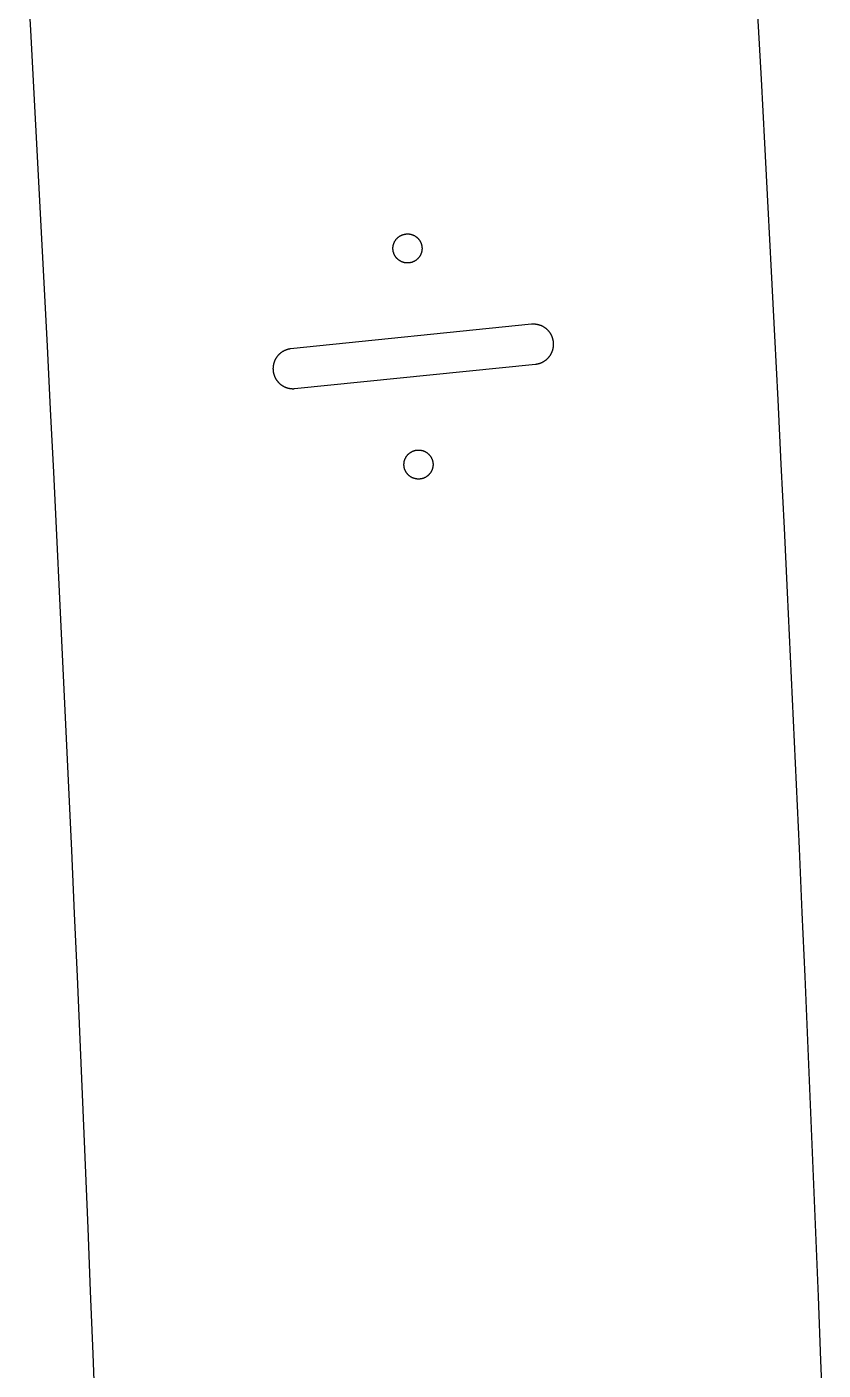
# Model space of a CAD drawing. Extents: x 20 to 1200, y -2407 to -64.
# Drawn here: x 962.8 to 1181.8, y -1259.4 to -889.7 of the extents above; entities that cross this region are included whole.
import ezdxf

# ---------------------------------------------------------------- set-up
doc = ezdxf.new("R2010")
doc.units = 0
doc.layers.add('DEFAULT', color=18, linetype='CONTINUOUS')

msp = doc.modelspace()

# ---------------------------------------------------------------- linework, layer by layer
at = {"layer": 'DEFAULT', "color": 18}
for p, q in [((1101.6157, -971.54), (1035.2925, -978.3)), ((1036.4076, -989.24), (1102.7308, -982.49))]:
    msp.add_line(p, q, dxfattribs=at)
for points in [[(962.774, -873.182, 0), (963.731, -890.58, 0), (964.676, -907.973, 0), (965.608, -925.363, 0), (966.527, -942.748, 0), (967.434, -960.129, 0), (968.328, -977.506, 0), (969.209, -994.879, 0), (970.077, -1012.25, 0), (970.933, -1029.61, 0), (971.777, -1046.97, 0), (972.607, -1064.33, 0), (973.425, -1081.68, 0), (974.231, -1099.03, 0), (975.023, -1116.37, 0), (975.804, -1133.71, 0), (976.571, -1151.05, 0), (977.326, -1168.38, 0), (978.069, -1185.7, 0), (978.799, -1203.03, 0), (979.516, -1220.34, 0), (980.221, -1237.66, 0), (980.913, -1254.97, 0), (981.593, -1272.27, 0)], [(1163.8, -886.332, 0), (1164.75, -904.014, 0), (1165.69, -921.692, 0), (1166.62, -939.365, 0), (1167.54, -957.034, 0), (1168.44, -974.699, 0), (1169.33, -992.36, 0), (1170.21, -1010.02, 0), (1171.08, -1027.67, 0), (1171.93, -1045.32, 0), (1172.77, -1062.96, 0), (1173.59, -1080.6, 0), (1174.4, -1098.23, 0), (1175.2, -1115.87, 0), (1175.99, -1133.49, 0), (1176.77, -1151.11, 0), (1177.53, -1168.73, 0), (1178.27, -1186.34, 0), (1179.01, -1203.95, 0), (1179.73, -1221.56, 0), (1180.44, -1239.16, 0), (1181.14, -1256.75, 0), (1181.82, -1274.34, 0)], [(1063.48, -950.65, 0), (1063.48, -950.571, 0), (1063.48, -950.491, 0), (1063.49, -950.411, 0), (1063.49, -950.33, 0), (1063.5, -950.249, 0), (1063.51, -950.167, 0), (1063.52, -950.085, 0), (1063.53, -950.002, 0), (1063.55, -949.92, 0), (1063.57, -949.837, 0), (1063.58, -949.754, 0), (1063.6, -949.67, 0), (1063.63, -949.587, 0), (1063.65, -949.504, 0), (1063.68, -949.421, 0), (1063.7, -949.338, 0), (1063.73, -949.255, 0), (1063.76, -949.172, 0), (1063.8, -949.09, 0), (1063.83, -949.009, 0), (1063.87, -948.927, 0), (1063.91, -948.847, 0), (1063.95, -948.767, 0), (1064, -948.687, 0), (1064.04, -948.609, 0), (1064.09, -948.531, 0), (1064.14, -948.454, 0), (1064.19, -948.378, 0), (1064.24, -948.303, 0), (1064.3, -948.229, 0), (1064.35, -948.157, 0), (1064.41, -948.085, 0), (1064.47, -948.015, 0), (1064.53, -947.947, 0), (1064.6, -947.879, 0), (1064.66, -947.813, 0), (1064.73, -947.749, 0), (1064.8, -947.686, 0), (1064.86, -947.625, 0), (1064.93, -947.566, 0), (1065.01, -947.508, 0), (1065.08, -947.452, 0), (1065.15, -947.397, 0), (1065.23, -947.345, 0), (1065.3, -947.294, 0), (1065.38, -947.245, 0), (1065.46, -947.199, 0), (1065.54, -947.154, 0), (1065.62, -947.111, 0), (1065.7, -947.069, 0), (1065.78, -947.03, 0), (1065.86, -946.993, 0), (1065.94, -946.958, 0), (1066.02, -946.925, 0), (1066.11, -946.894, 0), (1066.19, -946.864, 0), (1066.27, -946.837, 0), (1066.36, -946.812, 0), (1066.44, -946.788, 0), (1066.52, -946.767, 0), (1066.61, -946.747, 0), (1066.69, -946.729, 0), (1066.77, -946.713, 0), (1066.85, -946.699, 0), (1066.94, -946.687, 0), (1067.02, -946.677, 0), (1067.1, -946.668, 0), (1067.18, -946.661, 0), (1067.26, -946.656, 0), (1067.34, -946.652, 0), (1067.42, -946.65, 0), (1067.5, -946.65, 0), (1067.58, -946.651, 0), (1067.66, -946.654, 0), (1067.74, -946.658, 0), (1067.82, -946.665, 0), (1067.9, -946.672, 0), (1067.99, -946.682, 0), (1068.07, -946.693, 0), (1068.15, -946.706, 0), (1068.23, -946.721, 0), (1068.32, -946.738, 0), (1068.4, -946.757, 0), (1068.48, -946.777, 0), (1068.57, -946.8, 0), (1068.65, -946.824, 0), (1068.73, -946.85, 0), (1068.81, -946.879, 0), (1068.9, -946.909, 0), (1068.98, -946.941, 0), (1069.06, -946.975, 0), (1069.14, -947.012, 0), (1069.22, -947.05, 0), (1069.31, -947.09, 0), (1069.38, -947.132, 0), (1069.46, -947.176, 0), (1069.54, -947.222, 0), (1069.62, -947.27, 0), (1069.7, -947.319, 0), (1069.77, -947.371, 0), (1069.85, -947.424, 0), (1069.92, -947.479, 0), (1069.99, -947.536, 0), (1070.06, -947.595, 0), (1070.13, -947.655, 0), (1070.2, -947.717, 0), (1070.27, -947.781, 0), (1070.33, -947.846, 0), (1070.4, -947.913, 0), (1070.46, -947.981, 0), (1070.52, -948.05, 0), (1070.58, -948.121, 0), (1070.64, -948.193, 0), (1070.69, -948.266, 0), (1070.75, -948.341, 0), (1070.8, -948.416, 0), (1070.85, -948.492, 0), (1070.9, -948.57, 0), (1070.94, -948.648, 0), (1070.99, -948.727, 0), (1071.03, -948.807, 0), (1071.07, -948.887, 0), (1071.11, -948.968, 0), (1071.15, -949.049, 0), (1071.18, -949.131, 0), (1071.21, -949.214, 0), (1071.25, -949.296, 0), (1071.27, -949.379, 0), (1071.3, -949.462, 0), (1071.33, -949.545, 0), (1071.35, -949.629, 0), (1071.37, -949.712, 0), (1071.39, -949.795, 0), (1071.41, -949.878, 0), (1071.42, -949.961, 0), (1071.44, -950.044, 0), (1071.45, -950.126, 0), (1071.46, -950.208, 0), (1071.47, -950.289, 0), (1071.47, -950.37, 0), (1071.48, -950.451, 0), (1071.48, -950.531, 0), (1071.48, -950.61, 0), (1071.48, -950.69, 0), (1071.48, -950.769, 0), (1071.48, -950.849, 0), (1071.47, -950.93, 0), (1071.47, -951.011, 0), (1071.46, -951.092, 0), (1071.45, -951.174, 0), (1071.44, -951.256, 0), (1071.42, -951.339, 0), (1071.41, -951.422, 0), (1071.39, -951.505, 0), (1071.37, -951.588, 0), (1071.35, -951.671, 0), (1071.33, -951.755, 0), (1071.3, -951.838, 0), (1071.27, -951.921, 0), (1071.25, -952.004, 0), (1071.21, -952.086, 0), (1071.18, -952.169, 0), (1071.15, -952.251, 0), (1071.11, -952.332, 0), (1071.07, -952.413, 0), (1071.03, -952.493, 0), (1070.99, -952.573, 0), (1070.94, -952.652, 0), (1070.9, -952.73, 0), (1070.85, -952.808, 0), (1070.8, -952.884, 0), (1070.75, -952.959, 0), (1070.69, -953.034, 0), (1070.64, -953.107, 0), (1070.58, -953.179, 0), (1070.52, -953.25, 0), (1070.46, -953.319, 0), (1070.4, -953.387, 0), (1070.33, -953.454, 0), (1070.27, -953.519, 0), (1070.2, -953.583, 0), (1070.13, -953.645, 0), (1070.06, -953.705, 0), (1069.99, -953.764, 0), (1069.92, -953.821, 0), (1069.85, -953.876, 0), (1069.77, -953.929, 0), (1069.7, -953.981, 0), (1069.62, -954.03, 0), (1069.54, -954.078, 0), (1069.46, -954.124, 0), (1069.38, -954.168, 0), (1069.31, -954.21, 0), (1069.22, -954.25, 0), (1069.14, -954.288, 0), (1069.06, -954.325, 0), (1068.98, -954.359, 0), (1068.9, -954.391, 0), (1068.81, -954.421, 0), (1068.73, -954.45, 0), (1068.65, -954.476, 0), (1068.57, -954.5, 0), (1068.48, -954.523, 0), (1068.4, -954.543, 0), (1068.32, -954.562, 0), (1068.23, -954.579, 0), (1068.15, -954.594, 0), (1068.07, -954.607, 0), (1067.99, -954.618, 0), (1067.9, -954.628, 0), (1067.82, -954.635, 0), (1067.74, -954.642, 0), (1067.66, -954.646, 0), (1067.58, -954.649, 0), (1067.5, -954.65, 0), (1067.42, -954.65, 0), (1067.34, -954.648, 0), (1067.26, -954.644, 0), (1067.18, -954.639, 0), (1067.1, -954.632, 0), (1067.02, -954.623, 0), (1066.94, -954.613, 0), (1066.85, -954.601, 0), (1066.77, -954.587, 0), (1066.69, -954.571, 0), (1066.61, -954.553, 0), (1066.52, -954.533, 0), (1066.44, -954.512, 0), (1066.36, -954.488, 0), (1066.27, -954.463, 0), (1066.19, -954.436, 0), (1066.11, -954.406, 0), (1066.02, -954.375, 0), (1065.94, -954.342, 0), (1065.86, -954.307, 0), (1065.78, -954.27, 0), (1065.7, -954.231, 0), (1065.62, -954.189, 0), (1065.54, -954.146, 0), (1065.46, -954.101, 0), (1065.38, -954.055, 0), (1065.3, -954.006, 0), (1065.23, -953.955, 0), (1065.15, -953.903, 0), (1065.08, -953.848, 0), (1065.01, -953.792, 0), (1064.93, -953.734, 0), (1064.86, -953.675, 0), (1064.8, -953.614, 0), (1064.73, -953.551, 0), (1064.66, -953.487, 0), (1064.6, -953.421, 0), (1064.53, -953.353, 0), (1064.47, -953.285, 0), (1064.41, -953.215, 0), (1064.35, -953.143, 0), (1064.3, -953.071, 0), (1064.24, -952.997, 0), (1064.19, -952.922, 0), (1064.14, -952.846, 0), (1064.09, -952.769, 0), (1064.04, -952.691, 0), (1064, -952.613, 0), (1063.95, -952.533, 0), (1063.91, -952.453, 0), (1063.87, -952.373, 0), (1063.83, -952.291, 0), (1063.8, -952.21, 0), (1063.76, -952.128, 0), (1063.73, -952.045, 0), (1063.7, -951.962, 0), (1063.68, -951.879, 0), (1063.65, -951.796, 0), (1063.63, -951.713, 0), (1063.6, -951.63, 0), (1063.58, -951.546, 0), (1063.57, -951.463, 0), (1063.55, -951.38, 0), (1063.53, -951.298, 0), (1063.52, -951.215, 0), (1063.51, -951.133, 0), (1063.5, -951.051, 0), (1063.49, -950.97, 0), (1063.49, -950.889, 0), (1063.48, -950.809, 0), (1063.48, -950.729, 0), (1063.48, -950.65, 0)], [(1102.73, -982.49, 0), (1102.8, -982.482, 0), (1102.88, -982.473, 0), (1102.95, -982.463, 0), (1103.02, -982.453, 0), (1103.09, -982.441, 0), (1103.17, -982.428, 0), (1103.24, -982.414, 0), (1103.31, -982.399, 0), (1103.39, -982.383, 0), (1103.46, -982.365, 0), (1103.54, -982.347, 0), (1103.61, -982.328, 0), (1103.68, -982.307, 0), (1103.76, -982.286, 0), (1103.83, -982.263, 0), (1103.9, -982.239, 0), (1103.98, -982.214, 0), (1104.05, -982.188, 0), (1104.12, -982.161, 0), (1104.2, -982.133, 0), (1104.27, -982.103, 0), (1104.34, -982.073, 0), (1104.41, -982.041, 0), (1104.49, -982.009, 0), (1104.56, -981.975, 0), (1104.63, -981.94, 0), (1104.7, -981.904, 0), (1104.77, -981.866, 0), (1104.84, -981.828, 0), (1104.91, -981.789, 0), (1104.98, -981.748, 0), (1105.05, -981.706, 0), (1105.12, -981.664, 0), (1105.19, -981.62, 0), (1105.25, -981.575, 0), (1105.32, -981.529, 0), (1105.39, -981.482, 0), (1105.45, -981.434, 0), (1105.52, -981.385, 0), (1105.58, -981.335, 0), (1105.65, -981.284, 0), (1105.71, -981.232, 0), (1105.77, -981.179, 0), (1105.83, -981.126, 0), (1105.89, -981.071, 0), (1105.95, -981.015, 0), (1106.01, -980.959, 0), (1106.07, -980.901, 0), (1106.13, -980.843, 0), (1106.18, -980.784, 0), (1106.24, -980.724, 0), (1106.29, -980.663, 0), (1106.35, -980.601, 0), (1106.4, -980.539, 0), (1106.45, -980.476, 0), (1106.5, -980.412, 0), (1106.55, -980.348, 0), (1106.6, -980.283, 0), (1106.65, -980.217, 0), (1106.7, -980.15, 0), (1106.74, -980.083, 0), (1106.79, -980.016, 0), (1106.83, -979.948, 0), (1106.87, -979.879, 0), (1106.91, -979.81, 0), (1106.95, -979.741, 0), (1106.99, -979.671, 0), (1107.03, -979.6, 0), (1107.07, -979.529, 0), (1107.1, -979.458, 0), (1107.14, -979.387, 0), (1107.17, -979.315, 0), (1107.21, -979.243, 0), (1107.24, -979.17, 0), (1107.27, -979.098, 0), (1107.3, -979.025, 0), (1107.32, -978.952, 0), (1107.35, -978.879, 0), (1107.38, -978.805, 0), (1107.4, -978.732, 0), (1107.43, -978.658, 0), (1107.45, -978.585, 0), (1107.47, -978.511, 0), (1107.49, -978.437, 0), (1107.51, -978.364, 0), (1107.53, -978.29, 0), (1107.54, -978.216, 0), (1107.56, -978.143, 0), (1107.57, -978.069, 0), (1107.59, -977.996, 0), (1107.6, -977.923, 0), (1107.61, -977.85, 0), (1107.62, -977.777, 0), (1107.63, -977.704, 0), (1107.64, -977.631, 0), (1107.65, -977.559, 0), (1107.66, -977.487, 0), (1107.66, -977.415, 0), (1107.67, -977.344, 0), (1107.67, -977.273, 0), (1107.67, -977.202, 0), (1107.68, -977.131, 0), (1107.68, -977.061, 0), (1107.68, -976.991, 0), (1107.68, -976.921, 0), (1107.67, -976.85, 0), (1107.67, -976.78, 0), (1107.67, -976.709, 0), (1107.66, -976.637, 0), (1107.66, -976.565, 0), (1107.65, -976.494, 0), (1107.64, -976.421, 0), (1107.64, -976.349, 0), (1107.63, -976.276, 0), (1107.62, -976.203, 0), (1107.61, -976.13, 0), (1107.59, -976.057, 0), (1107.58, -975.984, 0), (1107.56, -975.91, 0), (1107.55, -975.837, 0), (1107.53, -975.763, 0), (1107.51, -975.69, 0), (1107.5, -975.616, 0), (1107.48, -975.542, 0), (1107.45, -975.469, 0), (1107.43, -975.395, 0), (1107.41, -975.321, 0), (1107.39, -975.248, 0), (1107.36, -975.174, 0), (1107.33, -975.101, 0), (1107.31, -975.028, 0), (1107.28, -974.955, 0), (1107.25, -974.882, 0), (1107.22, -974.81, 0), (1107.18, -974.738, 0), (1107.15, -974.666, 0), (1107.12, -974.594, 0), (1107.08, -974.523, 0), (1107.04, -974.452, 0), (1107.01, -974.381, 0), (1106.97, -974.311, 0), (1106.93, -974.242, 0), (1106.89, -974.172, 0), (1106.84, -974.104, 0), (1106.8, -974.035, 0), (1106.76, -973.968, 0), (1106.71, -973.901, 0), (1106.66, -973.834, 0), (1106.62, -973.768, 0), (1106.57, -973.703, 0), (1106.52, -973.638, 0), (1106.47, -973.574, 0), (1106.42, -973.511, 0), (1106.36, -973.448, 0), (1106.31, -973.386, 0), (1106.26, -973.325, 0), (1106.2, -973.265, 0), (1106.15, -973.206, 0), (1106.09, -973.147, 0), (1106.03, -973.089, 0), (1105.97, -973.033, 0), (1105.91, -972.977, 0), (1105.85, -972.921, 0), (1105.79, -972.867, 0), (1105.73, -972.814, 0), (1105.67, -972.762, 0), (1105.6, -972.711, 0), (1105.54, -972.66, 0), (1105.47, -972.611, 0), (1105.41, -972.563, 0), (1105.34, -972.515, 0), (1105.28, -972.469, 0), (1105.21, -972.424, 0), (1105.14, -972.38, 0), (1105.07, -972.337, 0), (1105, -972.295, 0), (1104.93, -972.254, 0), (1104.86, -972.214, 0), (1104.79, -972.176, 0), (1104.72, -972.138, 0), (1104.65, -972.102, 0), (1104.58, -972.066, 0), (1104.51, -972.032, 0), (1104.44, -971.999, 0), (1104.36, -971.967, 0), (1104.29, -971.936, 0), (1104.22, -971.906, 0), (1104.15, -971.878, 0), (1104.07, -971.85, 0), (1104, -971.824, 0), (1103.93, -971.799, 0), (1103.85, -971.774, 0), (1103.78, -971.751, 0), (1103.71, -971.729, 0), (1103.63, -971.709, 0), (1103.56, -971.689, 0), (1103.48, -971.67, 0), (1103.41, -971.653, 0), (1103.34, -971.636, 0), (1103.26, -971.621, 0), (1103.19, -971.607, 0), (1103.12, -971.593, 0), (1103.04, -971.581, 0), (1102.97, -971.57, 0), (1102.9, -971.56, 0), (1102.83, -971.551, 0), (1102.75, -971.542, 0), (1102.68, -971.535, 0), (1102.61, -971.529, 0), (1102.54, -971.524, 0), (1102.47, -971.519, 0), (1102.4, -971.516, 0), (1102.32, -971.514, 0), (1102.25, -971.512, 0), (1102.18, -971.512, 0), (1102.11, -971.512, 0), (1102.04, -971.513, 0), (1101.97, -971.515, 0), (1101.9, -971.518, 0), (1101.83, -971.522, 0), (1101.76, -971.527, 0), (1101.69, -971.533, 0), (1101.62, -971.54, 0)], [(1035.29, -978.3, 0), (1035.21, -978.31, 0), (1035.14, -978.322, 0), (1035.06, -978.335, 0), (1034.98, -978.349, 0), (1034.9, -978.364, 0), (1034.82, -978.38, 0), (1034.74, -978.398, 0), (1034.66, -978.417, 0), (1034.59, -978.437, 0), (1034.51, -978.458, 0), (1034.43, -978.481, 0), (1034.35, -978.505, 0), (1034.27, -978.53, 0), (1034.19, -978.557, 0), (1034.11, -978.584, 0), (1034.03, -978.613, 0), (1033.96, -978.644, 0), (1033.88, -978.675, 0), (1033.8, -978.708, 0), (1033.72, -978.742, 0), (1033.65, -978.778, 0), (1033.57, -978.815, 0), (1033.49, -978.853, 0), (1033.42, -978.892, 0), (1033.34, -978.933, 0), (1033.27, -978.975, 0), (1033.19, -979.018, 0), (1033.12, -979.062, 0), (1033.05, -979.108, 0), (1032.97, -979.154, 0), (1032.9, -979.203, 0), (1032.83, -979.252, 0), (1032.76, -979.302, 0), (1032.69, -979.354, 0), (1032.62, -979.407, 0), (1032.55, -979.461, 0), (1032.48, -979.516, 0), (1032.41, -979.572, 0), (1032.35, -979.629, 0), (1032.28, -979.688, 0), (1032.22, -979.747, 0), (1032.16, -979.808, 0), (1032.09, -979.869, 0), (1032.03, -979.931, 0), (1031.97, -979.995, 0), (1031.91, -980.059, 0), (1031.85, -980.124, 0), (1031.8, -980.191, 0), (1031.74, -980.258, 0), (1031.69, -980.325, 0), (1031.63, -980.394, 0), (1031.58, -980.463, 0), (1031.53, -980.534, 0), (1031.48, -980.604, 0), (1031.43, -980.676, 0), (1031.38, -980.748, 0), (1031.33, -980.821, 0), (1031.29, -980.894, 0), (1031.24, -980.968, 0), (1031.2, -981.043, 0), (1031.16, -981.118, 0), (1031.12, -981.194, 0), (1031.08, -981.27, 0), (1031.04, -981.346, 0), (1031, -981.423, 0), (1030.97, -981.5, 0), (1030.93, -981.577, 0), (1030.9, -981.655, 0), (1030.87, -981.733, 0), (1030.84, -981.811, 0), (1030.81, -981.889, 0), (1030.78, -981.968, 0), (1030.76, -982.047, 0), (1030.73, -982.125, 0), (1030.71, -982.204, 0), (1030.69, -982.283, 0), (1030.66, -982.362, 0), (1030.64, -982.441, 0), (1030.63, -982.52, 0), (1030.61, -982.599, 0), (1030.59, -982.677, 0), (1030.58, -982.756, 0), (1030.56, -982.835, 0), (1030.55, -982.913, 0), (1030.54, -982.991, 0), (1030.53, -983.069, 0), (1030.52, -983.146, 0), (1030.51, -983.224, 0), (1030.5, -983.301, 0), (1030.5, -983.378, 0), (1030.49, -983.454, 0), (1030.49, -983.53, 0), (1030.49, -983.606, 0), (1030.48, -983.681, 0), (1030.48, -983.756, 0)], [(1030.48, -983.756, 0), (1030.48, -983.808, 0), (1030.49, -983.86, 0), (1030.49, -983.912, 0), (1030.49, -983.964, 0), (1030.49, -984.016, 0), (1030.49, -984.069, 0), (1030.5, -984.122, 0), (1030.5, -984.175, 0), (1030.5, -984.228, 0), (1030.51, -984.281, 0), (1030.51, -984.334, 0), (1030.52, -984.387, 0), (1030.53, -984.441, 0), (1030.53, -984.495, 0), (1030.54, -984.548, 0), (1030.55, -984.602, 0), (1030.56, -984.656, 0), (1030.57, -984.71, 0), (1030.58, -984.765, 0), (1030.59, -984.819, 0), (1030.6, -984.873, 0), (1030.61, -984.927, 0), (1030.62, -984.982, 0), (1030.64, -985.036, 0), (1030.65, -985.09, 0), (1030.66, -985.145, 0), (1030.68, -985.199, 0), (1030.69, -985.254, 0), (1030.71, -985.308, 0), (1030.72, -985.362, 0), (1030.74, -985.417, 0), (1030.76, -985.471, 0), (1030.78, -985.525, 0), (1030.8, -985.58, 0), (1030.81, -985.634, 0), (1030.83, -985.688, 0), (1030.86, -985.742, 0), (1030.88, -985.796, 0), (1030.9, -985.849, 0), (1030.92, -985.903, 0), (1030.94, -985.956, 0), (1030.97, -986.01, 0), (1030.99, -986.063, 0), (1031.02, -986.116, 0), (1031.04, -986.169, 0), (1031.07, -986.222, 0), (1031.09, -986.274, 0), (1031.12, -986.326, 0), (1031.15, -986.379, 0), (1031.18, -986.43, 0), (1031.21, -986.482, 0), (1031.24, -986.533, 0), (1031.27, -986.585, 0), (1031.3, -986.635, 0), (1031.33, -986.686, 0), (1031.36, -986.736, 0), (1031.39, -986.786, 0), (1031.43, -986.836, 0), (1031.46, -986.886, 0), (1031.5, -986.935, 0), (1031.53, -986.983, 0), (1031.57, -987.032, 0), (1031.6, -987.08, 0), (1031.64, -987.128, 0), (1031.68, -987.175, 0), (1031.71, -987.222, 0), (1031.75, -987.269, 0), (1031.79, -987.315, 0), (1031.83, -987.36, 0), (1031.87, -987.406, 0), (1031.91, -987.451, 0), (1031.95, -987.495, 0), (1031.99, -987.539, 0), (1032.03, -987.583, 0), (1032.08, -987.626, 0), (1032.12, -987.669, 0), (1032.16, -987.711, 0), (1032.21, -987.753, 0), (1032.25, -987.794, 0), (1032.29, -987.835, 0), (1032.34, -987.875, 0), (1032.38, -987.915, 0), (1032.43, -987.954, 0), (1032.48, -987.992, 0), (1032.52, -988.031, 0), (1032.57, -988.068, 0), (1032.62, -988.105, 0), (1032.67, -988.142, 0), (1032.71, -988.178, 0), (1032.76, -988.213, 0), (1032.81, -988.248, 0), (1032.86, -988.282, 0), (1032.91, -988.316, 0), (1032.96, -988.349, 0), (1033.01, -988.382, 0), (1033.06, -988.414, 0), (1033.11, -988.445, 0), (1033.16, -988.476, 0), (1033.21, -988.506, 0), (1033.26, -988.536, 0), (1033.32, -988.565, 0), (1033.37, -988.594, 0), (1033.42, -988.621, 0), (1033.47, -988.649, 0), (1033.52, -988.675, 0), (1033.58, -988.701, 0), (1033.63, -988.727, 0), (1033.68, -988.752, 0), (1033.74, -988.776, 0), (1033.79, -988.799, 0), (1033.84, -988.822, 0), (1033.9, -988.845, 0), (1033.95, -988.866, 0), (1034, -988.887, 0), (1034.06, -988.908, 0), (1034.11, -988.928, 0), (1034.17, -988.947, 0), (1034.22, -988.966, 0), (1034.27, -988.984, 0), (1034.33, -989.001, 0), (1034.38, -989.018, 0), (1034.44, -989.034, 0), (1034.49, -989.05, 0), (1034.55, -989.065, 0), (1034.6, -989.079, 0), (1034.66, -989.093, 0), (1034.71, -989.107, 0), (1034.76, -989.119, 0), (1034.82, -989.131, 0), (1034.87, -989.143, 0), (1034.93, -989.154, 0), (1034.98, -989.164, 0), (1035.04, -989.174, 0), (1035.09, -989.183, 0), (1035.14, -989.192, 0), (1035.2, -989.2, 0), (1035.25, -989.207, 0), (1035.3, -989.214, 0), (1035.36, -989.221, 0), (1035.41, -989.226, 0), (1035.46, -989.232, 0), (1035.52, -989.237, 0), (1035.57, -989.241, 0), (1035.62, -989.244, 0), (1035.68, -989.248, 0), (1035.73, -989.25, 0), (1035.78, -989.253, 0), (1035.83, -989.254, 0), (1035.89, -989.255, 0), (1035.94, -989.256, 0), (1035.99, -989.256, 0), (1036.04, -989.256, 0), (1036.09, -989.255, 0), (1036.14, -989.254, 0), (1036.2, -989.252, 0), (1036.25, -989.25, 0), (1036.3, -989.247, 0), (1036.35, -989.244, 0), (1036.41, -989.24, 0)], [(1066.5, -1010.14, 0), (1066.51, -1010.06, 0), (1066.51, -1009.98, 0), (1066.51, -1009.9, 0), (1066.52, -1009.82, 0), (1066.53, -1009.74, 0), (1066.53, -1009.66, 0), (1066.55, -1009.57, 0), (1066.56, -1009.49, 0), (1066.57, -1009.41, 0), (1066.59, -1009.33, 0), (1066.61, -1009.24, 0), (1066.63, -1009.16, 0), (1066.65, -1009.08, 0), (1066.67, -1008.99, 0), (1066.7, -1008.91, 0), (1066.73, -1008.83, 0), (1066.76, -1008.74, 0), (1066.79, -1008.66, 0), (1066.82, -1008.58, 0), (1066.86, -1008.5, 0), (1066.89, -1008.42, 0), (1066.93, -1008.34, 0), (1066.98, -1008.26, 0), (1067.02, -1008.18, 0), (1067.07, -1008.1, 0), (1067.11, -1008.02, 0), (1067.16, -1007.94, 0), (1067.21, -1007.87, 0), (1067.27, -1007.79, 0), (1067.32, -1007.72, 0), (1067.38, -1007.65, 0), (1067.44, -1007.58, 0), (1067.5, -1007.51, 0), (1067.56, -1007.44, 0), (1067.62, -1007.37, 0), (1067.68, -1007.3, 0), (1067.75, -1007.24, 0), (1067.82, -1007.18, 0), (1067.89, -1007.12, 0), (1067.96, -1007.06, 0), (1068.03, -1007, 0), (1068.1, -1006.94, 0), (1068.18, -1006.89, 0), (1068.25, -1006.83, 0), (1068.33, -1006.78, 0), (1068.41, -1006.74, 0), (1068.48, -1006.69, 0), (1068.56, -1006.64, 0), (1068.64, -1006.6, 0), (1068.72, -1006.56, 0), (1068.8, -1006.52, 0), (1068.88, -1006.48, 0), (1068.97, -1006.45, 0), (1069.05, -1006.41, 0), (1069.13, -1006.38, 0), (1069.21, -1006.35, 0), (1069.3, -1006.33, 0), (1069.38, -1006.3, 0), (1069.46, -1006.28, 0), (1069.55, -1006.26, 0), (1069.63, -1006.24, 0), (1069.71, -1006.22, 0), (1069.8, -1006.2, 0), (1069.88, -1006.19, 0), (1069.96, -1006.18, 0), (1070.04, -1006.17, 0), (1070.12, -1006.16, 0), (1070.21, -1006.15, 0), (1070.29, -1006.15, 0), (1070.37, -1006.14, 0), (1070.45, -1006.14, 0), (1070.52, -1006.14, 0), (1070.6, -1006.14, 0), (1070.68, -1006.14, 0), (1070.76, -1006.15, 0), (1070.85, -1006.15, 0), (1070.93, -1006.16, 0), (1071.01, -1006.17, 0), (1071.09, -1006.18, 0), (1071.17, -1006.2, 0), (1071.26, -1006.21, 0), (1071.34, -1006.23, 0), (1071.42, -1006.25, 0), (1071.51, -1006.27, 0), (1071.59, -1006.29, 0), (1071.67, -1006.31, 0), (1071.75, -1006.34, 0), (1071.84, -1006.37, 0), (1071.92, -1006.4, 0), (1072, -1006.43, 0), (1072.09, -1006.47, 0), (1072.17, -1006.5, 0), (1072.25, -1006.54, 0), (1072.33, -1006.58, 0), (1072.41, -1006.62, 0), (1072.49, -1006.67, 0), (1072.57, -1006.71, 0), (1072.64, -1006.76, 0), (1072.72, -1006.81, 0), (1072.8, -1006.86, 0), (1072.87, -1006.91, 0), (1072.94, -1006.97, 0), (1073.02, -1007.03, 0), (1073.09, -1007.09, 0), (1073.16, -1007.15, 0), (1073.23, -1007.21, 0), (1073.29, -1007.27, 0), (1073.36, -1007.34, 0), (1073.42, -1007.4, 0), (1073.48, -1007.47, 0), (1073.54, -1007.54, 0), (1073.6, -1007.61, 0), (1073.66, -1007.68, 0), (1073.72, -1007.76, 0), (1073.77, -1007.83, 0), (1073.82, -1007.91, 0), (1073.87, -1007.98, 0), (1073.92, -1008.06, 0), (1073.97, -1008.14, 0), (1074.01, -1008.22, 0), (1074.05, -1008.3, 0), (1074.1, -1008.38, 0), (1074.13, -1008.46, 0), (1074.17, -1008.54, 0), (1074.21, -1008.62, 0), (1074.24, -1008.7, 0), (1074.27, -1008.79, 0), (1074.3, -1008.87, 0), (1074.32, -1008.95, 0), (1074.35, -1009.04, 0), (1074.37, -1009.12, 0), (1074.39, -1009.2, 0), (1074.41, -1009.29, 0), (1074.43, -1009.37, 0), (1074.45, -1009.45, 0), (1074.46, -1009.53, 0), (1074.47, -1009.62, 0), (1074.48, -1009.7, 0), (1074.49, -1009.78, 0), (1074.5, -1009.86, 0), (1074.5, -1009.94, 0), (1074.5, -1010.02, 0), (1074.5, -1010.1, 0), (1074.5, -1010.18, 0), (1074.5, -1010.26, 0), (1074.5, -1010.34, 0), (1074.5, -1010.42, 0), (1074.49, -1010.5, 0), (1074.48, -1010.58, 0), (1074.47, -1010.66, 0), (1074.46, -1010.75, 0), (1074.45, -1010.83, 0), (1074.43, -1010.91, 0), (1074.41, -1010.99, 0), (1074.39, -1011.08, 0), (1074.37, -1011.16, 0), (1074.35, -1011.24, 0), (1074.32, -1011.33, 0), (1074.3, -1011.41, 0), (1074.27, -1011.49, 0), (1074.24, -1011.58, 0), (1074.21, -1011.66, 0), (1074.17, -1011.74, 0), (1074.13, -1011.82, 0), (1074.1, -1011.9, 0), (1074.05, -1011.98, 0), (1074.01, -1012.06, 0), (1073.97, -1012.14, 0), (1073.92, -1012.22, 0), (1073.87, -1012.3, 0), (1073.82, -1012.37, 0), (1073.77, -1012.45, 0), (1073.72, -1012.52, 0), (1073.66, -1012.6, 0), (1073.6, -1012.67, 0), (1073.54, -1012.74, 0), (1073.48, -1012.81, 0), (1073.42, -1012.88, 0), (1073.36, -1012.94, 0), (1073.29, -1013.01, 0), (1073.23, -1013.07, 0), (1073.16, -1013.13, 0), (1073.09, -1013.19, 0), (1073.02, -1013.25, 0), (1072.94, -1013.31, 0), (1072.87, -1013.37, 0), (1072.8, -1013.42, 0), (1072.72, -1013.47, 0), (1072.64, -1013.52, 0), (1072.57, -1013.57, 0), (1072.49, -1013.61, 0), (1072.41, -1013.66, 0), (1072.33, -1013.7, 0), (1072.25, -1013.74, 0), (1072.17, -1013.78, 0), (1072.09, -1013.81, 0), (1072, -1013.85, 0), (1071.92, -1013.88, 0), (1071.84, -1013.91, 0), (1071.75, -1013.94, 0), (1071.67, -1013.97, 0), (1071.59, -1013.99, 0), (1071.51, -1014.01, 0), (1071.42, -1014.03, 0), (1071.34, -1014.05, 0), (1071.26, -1014.07, 0), (1071.17, -1014.08, 0), (1071.09, -1014.1, 0), (1071.01, -1014.11, 0), (1070.93, -1014.12, 0), (1070.85, -1014.13, 0), (1070.76, -1014.13, 0), (1070.68, -1014.14, 0), (1070.6, -1014.14, 0), (1070.52, -1014.14, 0), (1070.45, -1014.14, 0), (1070.37, -1014.14, 0), (1070.29, -1014.13, 0), (1070.21, -1014.13, 0), (1070.12, -1014.12, 0), (1070.04, -1014.11, 0), (1069.96, -1014.1, 0), (1069.88, -1014.09, 0), (1069.8, -1014.08, 0), (1069.71, -1014.06, 0), (1069.63, -1014.04, 0), (1069.55, -1014.02, 0), (1069.46, -1014, 0), (1069.38, -1013.98, 0), (1069.3, -1013.95, 0), (1069.21, -1013.93, 0), (1069.13, -1013.9, 0), (1069.05, -1013.87, 0), (1068.97, -1013.83, 0), (1068.88, -1013.8, 0), (1068.8, -1013.76, 0), (1068.72, -1013.72, 0), (1068.64, -1013.68, 0), (1068.56, -1013.64, 0), (1068.48, -1013.59, 0), (1068.41, -1013.54, 0), (1068.33, -1013.5, 0), (1068.25, -1013.45, 0), (1068.18, -1013.39, 0), (1068.1, -1013.34, 0), (1068.03, -1013.28, 0), (1067.96, -1013.22, 0), (1067.89, -1013.16, 0), (1067.82, -1013.1, 0), (1067.75, -1013.04, 0), (1067.68, -1012.98, 0), (1067.62, -1012.91, 0), (1067.56, -1012.84, 0), (1067.5, -1012.77, 0), (1067.44, -1012.7, 0), (1067.38, -1012.63, 0), (1067.32, -1012.56, 0), (1067.27, -1012.49, 0), (1067.21, -1012.41, 0), (1067.16, -1012.34, 0), (1067.11, -1012.26, 0), (1067.07, -1012.18, 0), (1067.02, -1012.1, 0), (1066.98, -1012.02, 0), (1066.93, -1011.94, 0), (1066.89, -1011.86, 0), (1066.86, -1011.78, 0), (1066.82, -1011.7, 0), (1066.79, -1011.62, 0), (1066.76, -1011.54, 0), (1066.73, -1011.45, 0), (1066.7, -1011.37, 0), (1066.67, -1011.29, 0), (1066.65, -1011.2, 0), (1066.63, -1011.12, 0), (1066.61, -1011.04, 0), (1066.59, -1010.95, 0), (1066.57, -1010.87, 0), (1066.56, -1010.79, 0), (1066.55, -1010.71, 0), (1066.53, -1010.62, 0), (1066.53, -1010.54, 0), (1066.52, -1010.46, 0), (1066.51, -1010.38, 0), (1066.51, -1010.3, 0), (1066.51, -1010.22, 0), (1066.5, -1010.14, 0)]]:
    msp.add_polyline3d(points, dxfattribs=at)

doc.saveas('drawing.dxf')
